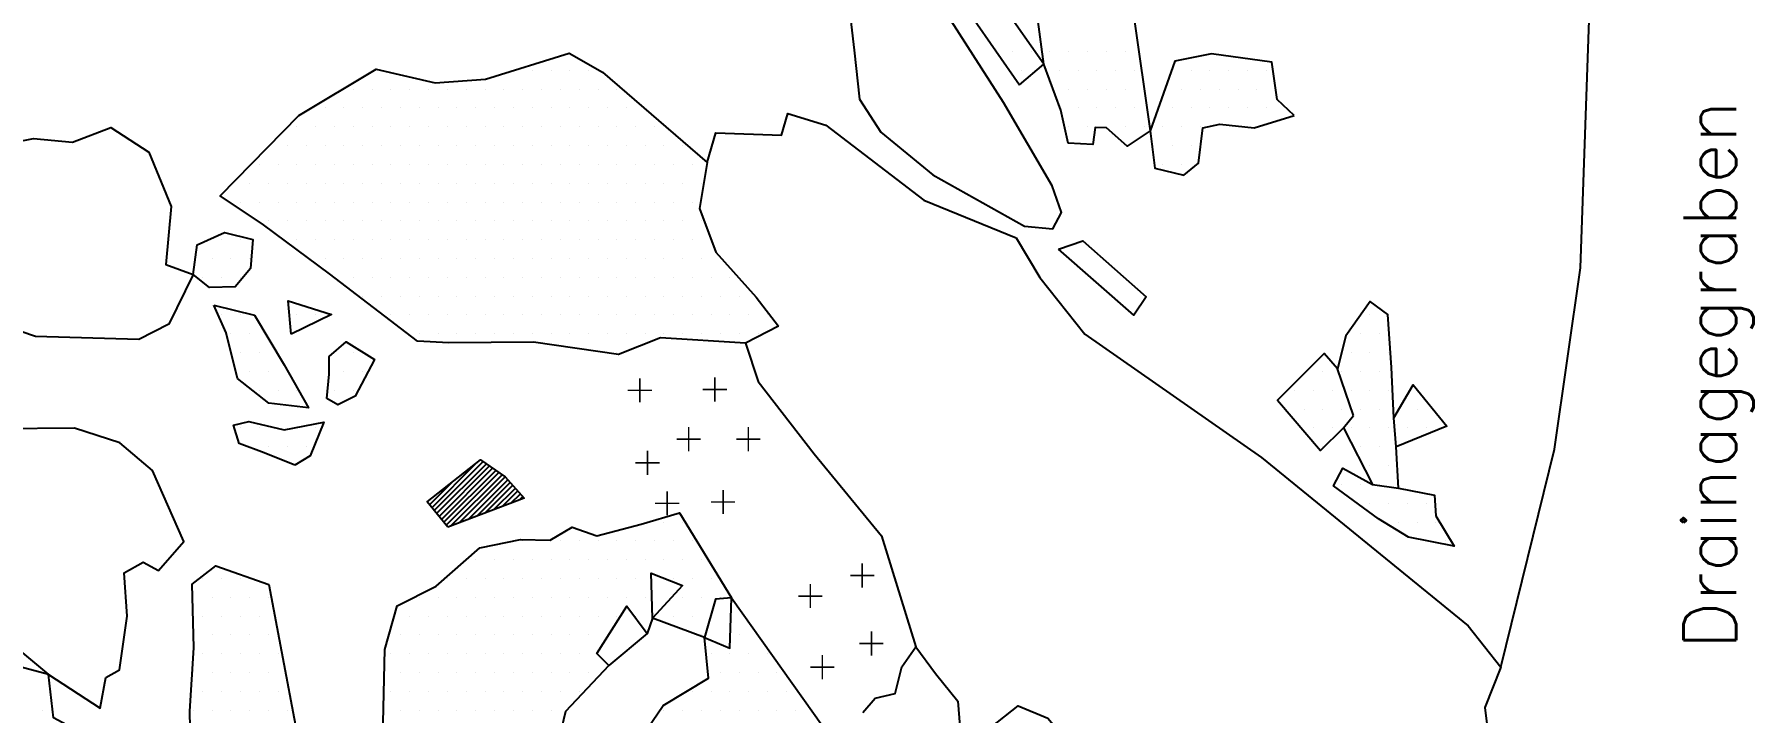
# Model space of a CAD drawing. Header units: metres. Extents: x -15 to -9.6, y -12.24 to -6.59.
# Drawn here: x -11.85 to -10.723, y -10.689 to -10.238 of the extents above; entities that cross this region are included whole.
import ezdxf

# ---------------------------------------------------------------- set-up
doc = ezdxf.new("R2010")
doc.units = ezdxf.units.M
doc.header["$LTSCALE"] = 25
doc.header["$MEASUREMENT"] = 0
doc.layers.get('0').update_dxf_attribs({"linetype": 'CONTINUOUS'})
for name, color, linetype in [('BEFUND', 1, 'CONTINUOUS'), ('BEFUNDSCHRAFF', 1, 'CONTINUOUS'), ('FEUER', 1, 'CONTINUOUS'), ('KNOCHEN', 2, 'CONTINUOUS'), ('KNOCHENSCHRAFF', 2, 'CONTINUOUS'), ('STEINE', 4, 'CONTINUOUS'), ('STEINESCHRAFF', 4, 'CONTINUOUS')]:
    doc.layers.add(name, color=color, linetype=linetype)
doc.styles.get("Standard").update_dxf_attribs({"font": 'txt.shx'})

# ---------------------------------------------------------------- blocks, each defined once
blk = doc.blocks.new('LB')
at = {"layer": 'FEUER', "const_width": 0.1}
for points in [[(0, 0), (0, -1.6)], [(-0.8, -0.8), (0.8, -0.8)]]:
    blk.add_lwpolyline(points, dxfattribs=at)
blk = doc.blocks.new('*X5')
at = {"color": 0}
for p, q in [((-1158.54, -1055.3), (-1155.59, -1052.35)), ((-1158.38, -1055.49), (-1155.12, -1052.24)), ((-1158.22, -1055.69), (-1154.91, -1052.38)), ((-1158.06, -1055.88), (-1154.71, -1052.53)), ((-1157.9, -1056.08), (-1154.5, -1052.67)), ((-1157.74, -1056.27), (-1154.29, -1052.82)), ((-1157.58, -1056.47), (-1154.08, -1052.96)), ((-1157.27, -1056.51), (-1153.87, -1053.11)), ((-1156.7, -1056.29), (-1153.66, -1053.25)), ((-1156.13, -1056.08), (-1153.49, -1053.44)), ((-1158.7, -1055.1), (-1157.23, -1053.64)), ((-1155.56, -1055.86), (-1153.33, -1053.63)), ((-1154.99, -1055.65), (-1153.16, -1053.81)), ((-1154.42, -1055.43), (-1152.99, -1054)), ((-1153.86, -1055.21), (-1152.83, -1054.19)), ((-1153.29, -1055), (-1152.66, -1054.37)), ((-1152.72, -1054.78), (-1152.5, -1054.56))]:
    blk.add_line(p, q, dxfattribs=at)
blk = doc.blocks.new('*X9')
at = {"color": 0}
for p, q in [((-1143.125, -1056.25), (-1143.125, -1056.25)), ((-1141.875, -1056.25), (-1141.875, -1056.25)), ((-1152.5, -1057.5), (-1152.5, -1057.5)), ((-1151.25, -1057.5), (-1151.25, -1057.5)), ((-1150, -1057.5), (-1150, -1057.5)), ((-1148.75, -1057.5), (-1148.75, -1057.5)), ((-1147.5, -1057.5), (-1147.5, -1057.5)), ((-1146.25, -1057.5), (-1146.25, -1057.5)), ((-1145, -1057.5), (-1145, -1057.5)), ((-1143.75, -1057.5), (-1143.75, -1057.5)), ((-1142.5, -1057.5), (-1142.5, -1057.5)), ((-1141.25, -1057.5), (-1141.25, -1057.5)), ((-1155.625, -1058.75), (-1155.625, -1058.75)), ((-1154.375, -1058.75), (-1154.375, -1058.75)), ((-1153.125, -1058.75), (-1153.125, -1058.75)), ((-1151.875, -1058.75), (-1151.875, -1058.75)), ((-1150.625, -1058.75), (-1150.625, -1058.75)), ((-1149.375, -1058.75), (-1149.375, -1058.75)), ((-1148.125, -1058.75), (-1148.125, -1058.75)), ((-1146.875, -1058.75), (-1146.875, -1058.75)), ((-1145.625, -1058.75), (-1145.625, -1058.75)), ((-1144.375, -1058.75), (-1144.375, -1058.75)), ((-1143.125, -1058.75), (-1143.125, -1058.75)), ((-1141.875, -1058.75), (-1141.875, -1058.75)), ((-1140.625, -1058.75), (-1140.625, -1058.75)), ((-1173.75, -1060), (-1173.75, -1060)), ((-1172.5, -1060), (-1172.5, -1060)), ((-1171.25, -1060), (-1171.25, -1060)), ((-1157.5, -1060), (-1157.5, -1060)), ((-1156.25, -1060), (-1156.25, -1060)), ((-1155, -1060), (-1155, -1060)), ((-1153.75, -1060), (-1153.75, -1060)), ((-1152.5, -1060), (-1152.5, -1060)), ((-1151.25, -1060), (-1151.25, -1060)), ((-1150, -1060), (-1150, -1060)), ((-1148.75, -1060), (-1148.75, -1060)), ((-1147.5, -1060), (-1147.5, -1060)), ((-1146.25, -1060), (-1146.25, -1060)), ((-1145, -1060), (-1145, -1060)), ((-1142.5, -1060), (-1142.5, -1060)), ((-1141.25, -1060), (-1141.25, -1060)), ((-1140, -1060), (-1140, -1060)), ((-1174.375, -1061.25), (-1174.375, -1061.25)), ((-1173.125, -1061.25), (-1173.125, -1061.25)), ((-1171.875, -1061.25), (-1171.875, -1061.25)), ((-1170.625, -1061.25), (-1170.625, -1061.25)), ((-1169.375, -1061.25), (-1169.375, -1061.25)), ((-1159.375, -1061.25), (-1159.375, -1061.25)), ((-1158.125, -1061.25), (-1158.125, -1061.25)), ((-1156.875, -1061.25), (-1156.875, -1061.25)), ((-1155.625, -1061.25), (-1155.625, -1061.25)), ((-1154.375, -1061.25), (-1154.375, -1061.25)), ((-1153.125, -1061.25), (-1153.125, -1061.25)), ((-1151.875, -1061.25), (-1151.875, -1061.25)), ((-1150.625, -1061.25), (-1150.625, -1061.25)), ((-1149.375, -1061.25), (-1149.375, -1061.25)), ((-1148.125, -1061.25), (-1148.125, -1061.25)), ((-1146.875, -1061.25), (-1146.875, -1061.25)), ((-1145.625, -1061.25), (-1145.625, -1061.25)), ((-1144.375, -1061.25), (-1144.375, -1061.25)), ((-1141.875, -1061.25), (-1141.875, -1061.25)), ((-1140.625, -1061.25), (-1140.625, -1061.25)), ((-1139.375, -1061.25), (-1139.375, -1061.25)), ((-1173.75, -1062.5), (-1173.75, -1062.5)), ((-1172.5, -1062.5), (-1172.5, -1062.5)), ((-1171.25, -1062.5), (-1171.25, -1062.5)), ((-1170, -1062.5), (-1170, -1062.5)), ((-1160, -1062.5), (-1160, -1062.5)), ((-1158.75, -1062.5), (-1158.75, -1062.5)), ((-1157.5, -1062.5), (-1157.5, -1062.5)), ((-1156.25, -1062.5), (-1156.25, -1062.5)), ((-1155, -1062.5), (-1155, -1062.5)), ((-1153.75, -1062.5), (-1153.75, -1062.5)), ((-1152.5, -1062.5), (-1152.5, -1062.5)), ((-1151.25, -1062.5), (-1151.25, -1062.5)), ((-1150, -1062.5), (-1150, -1062.5)), ((-1148.75, -1062.5), (-1148.75, -1062.5)), ((-1147.5, -1062.5), (-1147.5, -1062.5)), ((-1146.25, -1062.5), (-1146.25, -1062.5)), ((-1145, -1062.5), (-1145, -1062.5)), ((-1142.5, -1062.5), (-1142.5, -1062.5)), ((-1141.25, -1062.5), (-1141.25, -1062.5)), ((-1173.125, -1063.75), (-1173.125, -1063.75)), ((-1171.875, -1063.75), (-1171.875, -1063.75)), ((-1170.625, -1063.75), (-1170.625, -1063.75)), ((-1169.375, -1063.75), (-1169.375, -1063.75)), ((-1160.625, -1063.75), (-1160.625, -1063.75)), ((-1159.375, -1063.75), (-1159.375, -1063.75)), ((-1158.125, -1063.75), (-1158.125, -1063.75)), ((-1156.875, -1063.75), (-1156.875, -1063.75)), ((-1155.625, -1063.75), (-1155.625, -1063.75)), ((-1154.375, -1063.75), (-1154.375, -1063.75)), ((-1153.125, -1063.75), (-1153.125, -1063.75)), ((-1151.875, -1063.75), (-1151.875, -1063.75)), ((-1150.625, -1063.75), (-1150.625, -1063.75)), ((-1149.375, -1063.75), (-1149.375, -1063.75)), ((-1148.125, -1063.75), (-1148.125, -1063.75)), ((-1146.875, -1063.75), (-1146.875, -1063.75)), ((-1140.625, -1063.75), (-1140.625, -1063.75)), ((-1138.125, -1063.75), (-1138.125, -1063.75)), ((-1173.75, -1065), (-1173.75, -1065)), ((-1172.5, -1065), (-1172.5, -1065)), ((-1171.25, -1065), (-1171.25, -1065)), ((-1170, -1065), (-1170, -1065)), ((-1168.75, -1065), (-1168.75, -1065)), ((-1161.25, -1065), (-1161.25, -1065)), ((-1160, -1065), (-1160, -1065)), ((-1158.75, -1065), (-1158.75, -1065)), ((-1157.5, -1065), (-1157.5, -1065)), ((-1156.25, -1065), (-1156.25, -1065)), ((-1155, -1065), (-1155, -1065)), ((-1153.75, -1065), (-1153.75, -1065)), ((-1152.5, -1065), (-1152.5, -1065)), ((-1151.25, -1065), (-1151.25, -1065)), ((-1150, -1065), (-1150, -1065)), ((-1148.75, -1065), (-1148.75, -1065)), ((-1140, -1065), (-1140, -1065)), ((-1138.75, -1065), (-1138.75, -1065)), ((-1137.5, -1065), (-1137.5, -1065)), ((-1136.25, -1065), (-1136.25, -1065)), ((-1174.375, -1066.25), (-1174.375, -1066.25)), ((-1173.125, -1066.25), (-1173.125, -1066.25)), ((-1171.875, -1066.25), (-1171.875, -1066.25)), ((-1170.625, -1066.25), (-1170.625, -1066.25)), ((-1169.375, -1066.25), (-1169.375, -1066.25)), ((-1160.625, -1066.25), (-1160.625, -1066.25)), ((-1159.375, -1066.25), (-1159.375, -1066.25)), ((-1158.125, -1066.25), (-1158.125, -1066.25)), ((-1156.875, -1066.25), (-1156.875, -1066.25)), ((-1155.625, -1066.25), (-1155.625, -1066.25)), ((-1154.375, -1066.25), (-1154.375, -1066.25)), ((-1153.125, -1066.25), (-1153.125, -1066.25)), ((-1151.875, -1066.25), (-1151.875, -1066.25)), ((-1150.625, -1066.25), (-1150.625, -1066.25)), ((-1149.375, -1066.25), (-1149.375, -1066.25)), ((-1148.125, -1066.25), (-1148.125, -1066.25)), ((-1139.375, -1066.25), (-1139.375, -1066.25)), ((-1138.125, -1066.25), (-1138.125, -1066.25)), ((-1136.875, -1066.25), (-1136.875, -1066.25)), ((-1135.625, -1066.25), (-1135.625, -1066.25)), ((-1173.75, -1067.5), (-1173.75, -1067.5)), ((-1172.5, -1067.5), (-1172.5, -1067.5)), ((-1171.25, -1067.5), (-1171.25, -1067.5)), ((-1170, -1067.5), (-1170, -1067.5)), ((-1168.75, -1067.5), (-1168.75, -1067.5)), ((-1161.25, -1067.5), (-1161.25, -1067.5)), ((-1160, -1067.5), (-1160, -1067.5)), ((-1158.75, -1067.5), (-1158.75, -1067.5)), ((-1157.5, -1067.5), (-1157.5, -1067.5)), ((-1156.25, -1067.5), (-1156.25, -1067.5)), ((-1155, -1067.5), (-1155, -1067.5)), ((-1153.75, -1067.5), (-1153.75, -1067.5)), ((-1152.5, -1067.5), (-1152.5, -1067.5)), ((-1151.25, -1067.5), (-1151.25, -1067.5)), ((-1150, -1067.5), (-1150, -1067.5)), ((-1148.75, -1067.5), (-1148.75, -1067.5)), ((-1141.25, -1067.5), (-1141.25, -1067.5)), ((-1140, -1067.5), (-1140, -1067.5)), ((-1138.75, -1067.5), (-1138.75, -1067.5)), ((-1137.5, -1067.5), (-1137.5, -1067.5)), ((-1136.25, -1067.5), (-1136.25, -1067.5)), ((-1135, -1067.5), (-1135, -1067.5)), ((-1184.375, -1068.75), (-1184.375, -1068.75)), ((-1174.375, -1068.75), (-1174.375, -1068.75)), ((-1173.125, -1068.75), (-1173.125, -1068.75)), ((-1171.875, -1068.75), (-1171.875, -1068.75)), ((-1170.625, -1068.75), (-1170.625, -1068.75)), ((-1169.375, -1068.75), (-1169.375, -1068.75)), ((-1168.125, -1068.75), (-1168.125, -1068.75)), ((-1160.625, -1068.75), (-1160.625, -1068.75)), ((-1159.375, -1068.75), (-1159.375, -1068.75)), ((-1158.125, -1068.75), (-1158.125, -1068.75)), ((-1156.875, -1068.75), (-1156.875, -1068.75)), ((-1155.625, -1068.75), (-1155.625, -1068.75)), ((-1154.375, -1068.75), (-1154.375, -1068.75)), ((-1153.125, -1068.75), (-1153.125, -1068.75)), ((-1151.875, -1068.75), (-1151.875, -1068.75)), ((-1150.625, -1068.75), (-1150.625, -1068.75)), ((-1143.125, -1068.75), (-1143.125, -1068.75)), ((-1141.875, -1068.75), (-1141.875, -1068.75)), ((-1140.625, -1068.75), (-1140.625, -1068.75)), ((-1139.375, -1068.75), (-1139.375, -1068.75)), ((-1138.125, -1068.75), (-1138.125, -1068.75)), ((-1136.875, -1068.75), (-1136.875, -1068.75)), ((-1135.625, -1068.75), (-1135.625, -1068.75)), ((-1134.375, -1068.75), (-1134.375, -1068.75))]:
    blk.add_line(p, q, dxfattribs=at)
blk = doc.blocks.new('*X11')
at = {"color": 0}
for p, q in [((-1120, -1025), (-1120, -1025)), ((-1118.75, -1025), (-1118.75, -1025)), ((-1117.5, -1025), (-1117.5, -1025)), ((-1116.25, -1025), (-1116.25, -1025)), ((-1115, -1025), (-1115, -1025)), ((-1113.75, -1025), (-1113.75, -1025)), ((-1112.5, -1025), (-1112.5, -1025)), ((-1161.875, -1026.25), (-1161.875, -1026.25)), ((-1151.875, -1026.25), (-1151.875, -1026.25)), ((-1150.625, -1026.25), (-1150.625, -1026.25)), ((-1149.375, -1026.25), (-1149.375, -1026.25)), ((-1148.125, -1026.25), (-1148.125, -1026.25)), ((-1119.375, -1026.25), (-1119.375, -1026.25)), ((-1116.875, -1026.25), (-1116.875, -1026.25)), ((-1115.625, -1026.25), (-1115.625, -1026.25)), ((-1114.375, -1026.25), (-1114.375, -1026.25)), ((-1113.125, -1026.25), (-1113.125, -1026.25)), ((-1111.875, -1026.25), (-1111.875, -1026.25)), ((-1109.375, -1026.25), (-1109.375, -1026.25)), ((-1108.125, -1026.25), (-1108.125, -1026.25)), ((-1106.875, -1026.25), (-1106.875, -1026.25)), ((-1105.625, -1026.25), (-1105.625, -1026.25)), ((-1104.375, -1026.25), (-1104.375, -1026.25)), ((-1103.125, -1026.25), (-1103.125, -1026.25)), ((-1163.75, -1027.5), (-1163.75, -1027.5)), ((-1162.5, -1027.5), (-1162.5, -1027.5)), ((-1161.25, -1027.5), (-1161.25, -1027.5)), ((-1160, -1027.5), (-1160, -1027.5)), ((-1158.75, -1027.5), (-1158.75, -1027.5)), ((-1157.5, -1027.5), (-1157.5, -1027.5)), ((-1156.25, -1027.5), (-1156.25, -1027.5)), ((-1155, -1027.5), (-1155, -1027.5)), ((-1153.75, -1027.5), (-1153.75, -1027.5)), ((-1152.5, -1027.5), (-1152.5, -1027.5)), ((-1151.25, -1027.5), (-1151.25, -1027.5)), ((-1150, -1027.5), (-1150, -1027.5)), ((-1148.75, -1027.5), (-1148.75, -1027.5)), ((-1147.5, -1027.5), (-1147.5, -1027.5)), ((-1146.25, -1027.5), (-1146.25, -1027.5)), ((-1116.25, -1027.5), (-1116.25, -1027.5)), ((-1115, -1027.5), (-1115, -1027.5)), ((-1113.75, -1027.5), (-1113.75, -1027.5)), ((-1112.5, -1027.5), (-1112.5, -1027.5)), ((-1111.25, -1027.5), (-1111.25, -1027.5)), ((-1108.75, -1027.5), (-1108.75, -1027.5)), ((-1107.5, -1027.5), (-1107.5, -1027.5)), ((-1106.25, -1027.5), (-1106.25, -1027.5)), ((-1105, -1027.5), (-1105, -1027.5)), ((-1103.75, -1027.5), (-1103.75, -1027.5)), ((-1165.625, -1028.75), (-1165.625, -1028.75)), ((-1164.375, -1028.75), (-1164.375, -1028.75)), ((-1163.125, -1028.75), (-1163.125, -1028.75)), ((-1161.875, -1028.75), (-1161.875, -1028.75)), ((-1160.625, -1028.75), (-1160.625, -1028.75)), ((-1159.375, -1028.75), (-1159.375, -1028.75)), ((-1158.125, -1028.75), (-1158.125, -1028.75)), ((-1156.875, -1028.75), (-1156.875, -1028.75)), ((-1155.625, -1028.75), (-1155.625, -1028.75)), ((-1154.375, -1028.75), (-1154.375, -1028.75)), ((-1153.125, -1028.75), (-1153.125, -1028.75)), ((-1151.875, -1028.75), (-1151.875, -1028.75)), ((-1150.625, -1028.75), (-1150.625, -1028.75)), ((-1149.375, -1028.75), (-1149.375, -1028.75)), ((-1148.125, -1028.75), (-1148.125, -1028.75)), ((-1146.875, -1028.75), (-1146.875, -1028.75)), ((-1145.625, -1028.75), (-1145.625, -1028.75)), ((-1115.625, -1028.75), (-1115.625, -1028.75)), ((-1114.375, -1028.75), (-1114.375, -1028.75)), ((-1113.125, -1028.75), (-1113.125, -1028.75)), ((-1111.875, -1028.75), (-1111.875, -1028.75)), ((-1109.375, -1028.75), (-1109.375, -1028.75)), ((-1108.125, -1028.75), (-1108.125, -1028.75)), ((-1106.875, -1028.75), (-1106.875, -1028.75)), ((-1105.625, -1028.75), (-1105.625, -1028.75)), ((-1104.375, -1028.75), (-1104.375, -1028.75)), ((-1103.125, -1028.75), (-1103.125, -1028.75)), ((-1101.875, -1028.75), (-1101.875, -1028.75)), ((-1167.5, -1030), (-1167.5, -1030)), ((-1166.25, -1030), (-1166.25, -1030)), ((-1165, -1030), (-1165, -1030)), ((-1163.75, -1030), (-1163.75, -1030)), ((-1162.5, -1030), (-1162.5, -1030)), ((-1161.25, -1030), (-1161.25, -1030)), ((-1160, -1030), (-1160, -1030)), ((-1158.75, -1030), (-1158.75, -1030)), ((-1157.5, -1030), (-1157.5, -1030)), ((-1156.25, -1030), (-1156.25, -1030)), ((-1155, -1030), (-1155, -1030)), ((-1153.75, -1030), (-1153.75, -1030)), ((-1152.5, -1030), (-1152.5, -1030)), ((-1151.25, -1030), (-1151.25, -1030)), ((-1150, -1030), (-1150, -1030)), ((-1148.75, -1030), (-1148.75, -1030)), ((-1147.5, -1030), (-1147.5, -1030)), ((-1146.25, -1030), (-1146.25, -1030)), ((-1145, -1030), (-1145, -1030)), ((-1143.75, -1030), (-1143.75, -1030)), ((-1116.25, -1030), (-1116.25, -1030)), ((-1115, -1030), (-1115, -1030)), ((-1113.75, -1030), (-1113.75, -1030)), ((-1112.5, -1030), (-1112.5, -1030)), ((-1111.25, -1030), (-1111.25, -1030)), ((-1110, -1030), (-1110, -1030)), ((-1108.75, -1030), (-1108.75, -1030)), ((-1107.5, -1030), (-1107.5, -1030)), ((-1103.75, -1030), (-1103.75, -1030)), ((-1168.125, -1031.25), (-1168.125, -1031.25)), ((-1166.875, -1031.25), (-1166.875, -1031.25)), ((-1165.625, -1031.25), (-1165.625, -1031.25)), ((-1164.375, -1031.25), (-1164.375, -1031.25)), ((-1163.125, -1031.25), (-1163.125, -1031.25)), ((-1161.875, -1031.25), (-1161.875, -1031.25)), ((-1160.625, -1031.25), (-1160.625, -1031.25)), ((-1159.375, -1031.25), (-1159.375, -1031.25)), ((-1158.125, -1031.25), (-1158.125, -1031.25)), ((-1156.875, -1031.25), (-1156.875, -1031.25)), ((-1155.625, -1031.25), (-1155.625, -1031.25)), ((-1154.375, -1031.25), (-1154.375, -1031.25)), ((-1153.125, -1031.25), (-1153.125, -1031.25)), ((-1151.875, -1031.25), (-1151.875, -1031.25)), ((-1150.625, -1031.25), (-1150.625, -1031.25)), ((-1149.375, -1031.25), (-1149.375, -1031.25)), ((-1148.125, -1031.25), (-1148.125, -1031.25)), ((-1146.875, -1031.25), (-1146.875, -1031.25)), ((-1145.625, -1031.25), (-1145.625, -1031.25)), ((-1144.375, -1031.25), (-1144.375, -1031.25)), ((-1143.125, -1031.25), (-1143.125, -1031.25)), ((-1141.875, -1031.25), (-1141.875, -1031.25)), ((-1110.625, -1031.25), (-1110.625, -1031.25)), ((-1109.375, -1031.25), (-1109.375, -1031.25)), ((-1108.125, -1031.25), (-1108.125, -1031.25)), ((-1170, -1032.5), (-1170, -1032.5)), ((-1168.75, -1032.5), (-1168.75, -1032.5)), ((-1167.5, -1032.5), (-1167.5, -1032.5)), ((-1166.25, -1032.5), (-1166.25, -1032.5)), ((-1165, -1032.5), (-1165, -1032.5)), ((-1163.75, -1032.5), (-1163.75, -1032.5)), ((-1162.5, -1032.5), (-1162.5, -1032.5)), ((-1161.25, -1032.5), (-1161.25, -1032.5)), ((-1160, -1032.5), (-1160, -1032.5)), ((-1158.75, -1032.5), (-1158.75, -1032.5)), ((-1157.5, -1032.5), (-1157.5, -1032.5)), ((-1156.25, -1032.5), (-1156.25, -1032.5)), ((-1155, -1032.5), (-1155, -1032.5)), ((-1153.75, -1032.5), (-1153.75, -1032.5)), ((-1152.5, -1032.5), (-1152.5, -1032.5)), ((-1151.25, -1032.5), (-1151.25, -1032.5)), ((-1150, -1032.5), (-1150, -1032.5)), ((-1148.75, -1032.5), (-1148.75, -1032.5)), ((-1147.5, -1032.5), (-1147.5, -1032.5)), ((-1146.25, -1032.5), (-1146.25, -1032.5)), ((-1145, -1032.5), (-1145, -1032.5)), ((-1143.75, -1032.5), (-1143.75, -1032.5)), ((-1142.5, -1032.5), (-1142.5, -1032.5)), ((-1141.25, -1032.5), (-1141.25, -1032.5)), ((-1110, -1032.5), (-1110, -1032.5)), ((-1108.75, -1032.5), (-1108.75, -1032.5)), ((-1170.625, -1033.75), (-1170.625, -1033.75)), ((-1169.375, -1033.75), (-1169.375, -1033.75)), ((-1168.125, -1033.75), (-1168.125, -1033.75)), ((-1166.875, -1033.75), (-1166.875, -1033.75)), ((-1165.625, -1033.75), (-1165.625, -1033.75)), ((-1164.375, -1033.75), (-1164.375, -1033.75)), ((-1163.125, -1033.75), (-1163.125, -1033.75)), ((-1161.875, -1033.75), (-1161.875, -1033.75)), ((-1160.625, -1033.75), (-1160.625, -1033.75)), ((-1159.375, -1033.75), (-1159.375, -1033.75)), ((-1158.125, -1033.75), (-1158.125, -1033.75)), ((-1156.875, -1033.75), (-1156.875, -1033.75)), ((-1155.625, -1033.75), (-1155.625, -1033.75)), ((-1154.375, -1033.75), (-1154.375, -1033.75)), ((-1153.125, -1033.75), (-1153.125, -1033.75)), ((-1151.875, -1033.75), (-1151.875, -1033.75)), ((-1150.625, -1033.75), (-1150.625, -1033.75)), ((-1149.375, -1033.75), (-1149.375, -1033.75)), ((-1148.125, -1033.75), (-1148.125, -1033.75)), ((-1146.875, -1033.75), (-1146.875, -1033.75)), ((-1145.625, -1033.75), (-1145.625, -1033.75)), ((-1144.375, -1033.75), (-1144.375, -1033.75)), ((-1143.125, -1033.75), (-1143.125, -1033.75)), ((-1141.875, -1033.75), (-1141.875, -1033.75)), ((-1140.625, -1033.75), (-1140.625, -1033.75)), ((-1171.25, -1035), (-1171.25, -1035)), ((-1170, -1035), (-1170, -1035)), ((-1168.75, -1035), (-1168.75, -1035)), ((-1167.5, -1035), (-1167.5, -1035)), ((-1166.25, -1035), (-1166.25, -1035)), ((-1165, -1035), (-1165, -1035)), ((-1163.75, -1035), (-1163.75, -1035)), ((-1162.5, -1035), (-1162.5, -1035)), ((-1161.25, -1035), (-1161.25, -1035)), ((-1160, -1035), (-1160, -1035)), ((-1158.75, -1035), (-1158.75, -1035)), ((-1157.5, -1035), (-1157.5, -1035)), ((-1156.25, -1035), (-1156.25, -1035)), ((-1155, -1035), (-1155, -1035)), ((-1153.75, -1035), (-1153.75, -1035)), ((-1152.5, -1035), (-1152.5, -1035)), ((-1151.25, -1035), (-1151.25, -1035)), ((-1150, -1035), (-1150, -1035)), ((-1148.75, -1035), (-1148.75, -1035)), ((-1147.5, -1035), (-1147.5, -1035)), ((-1146.25, -1035), (-1146.25, -1035)), ((-1145, -1035), (-1145, -1035)), ((-1143.75, -1035), (-1143.75, -1035)), ((-1142.5, -1035), (-1142.5, -1035)), ((-1141.25, -1035), (-1141.25, -1035)), ((-1169.375, -1036.25), (-1169.375, -1036.25)), ((-1168.125, -1036.25), (-1168.125, -1036.25)), ((-1166.875, -1036.25), (-1166.875, -1036.25)), ((-1165.625, -1036.25), (-1165.625, -1036.25)), ((-1164.375, -1036.25), (-1164.375, -1036.25)), ((-1163.125, -1036.25), (-1163.125, -1036.25)), ((-1161.875, -1036.25), (-1161.875, -1036.25)), ((-1160.625, -1036.25), (-1160.625, -1036.25)), ((-1159.375, -1036.25), (-1159.375, -1036.25)), ((-1158.125, -1036.25), (-1158.125, -1036.25)), ((-1156.875, -1036.25), (-1156.875, -1036.25)), ((-1155.625, -1036.25), (-1155.625, -1036.25)), ((-1154.375, -1036.25), (-1154.375, -1036.25)), ((-1153.125, -1036.25), (-1153.125, -1036.25)), ((-1151.875, -1036.25), (-1151.875, -1036.25)), ((-1150.625, -1036.25), (-1150.625, -1036.25)), ((-1149.375, -1036.25), (-1149.375, -1036.25)), ((-1148.125, -1036.25), (-1148.125, -1036.25)), ((-1146.875, -1036.25), (-1146.875, -1036.25)), ((-1145.625, -1036.25), (-1145.625, -1036.25)), ((-1144.375, -1036.25), (-1144.375, -1036.25)), ((-1143.125, -1036.25), (-1143.125, -1036.25)), ((-1141.875, -1036.25), (-1141.875, -1036.25)), ((-1140.625, -1036.25), (-1140.625, -1036.25)), ((-1172.5, -1037.5), (-1172.5, -1037.5)), ((-1171.25, -1037.5), (-1171.25, -1037.5)), ((-1167.5, -1037.5), (-1167.5, -1037.5)), ((-1166.25, -1037.5), (-1166.25, -1037.5)), ((-1165, -1037.5), (-1165, -1037.5)), ((-1163.75, -1037.5), (-1163.75, -1037.5)), ((-1162.5, -1037.5), (-1162.5, -1037.5)), ((-1161.25, -1037.5), (-1161.25, -1037.5)), ((-1160, -1037.5), (-1160, -1037.5)), ((-1158.75, -1037.5), (-1158.75, -1037.5)), ((-1157.5, -1037.5), (-1157.5, -1037.5)), ((-1156.25, -1037.5), (-1156.25, -1037.5)), ((-1155, -1037.5), (-1155, -1037.5)), ((-1153.75, -1037.5), (-1153.75, -1037.5)), ((-1152.5, -1037.5), (-1152.5, -1037.5)), ((-1151.25, -1037.5), (-1151.25, -1037.5)), ((-1150, -1037.5), (-1150, -1037.5)), ((-1148.75, -1037.5), (-1148.75, -1037.5)), ((-1147.5, -1037.5), (-1147.5, -1037.5)), ((-1146.25, -1037.5), (-1146.25, -1037.5)), ((-1145, -1037.5), (-1145, -1037.5)), ((-1143.75, -1037.5), (-1143.75, -1037.5)), ((-1142.5, -1037.5), (-1142.5, -1037.5)), ((-1141.25, -1037.5), (-1141.25, -1037.5)), ((-1140, -1037.5), (-1140, -1037.5)), ((-1173.125, -1038.75), (-1173.125, -1038.75)), ((-1171.875, -1038.75), (-1171.875, -1038.75)), ((-1170.625, -1038.75), (-1170.625, -1038.75)), ((-1165.625, -1038.75), (-1165.625, -1038.75)), ((-1164.375, -1038.75), (-1164.375, -1038.75)), ((-1163.125, -1038.75), (-1163.125, -1038.75)), ((-1161.875, -1038.75), (-1161.875, -1038.75)), ((-1160.625, -1038.75), (-1160.625, -1038.75)), ((-1159.375, -1038.75), (-1159.375, -1038.75)), ((-1158.125, -1038.75), (-1158.125, -1038.75)), ((-1156.875, -1038.75), (-1156.875, -1038.75)), ((-1155.625, -1038.75), (-1155.625, -1038.75)), ((-1154.375, -1038.75), (-1154.375, -1038.75)), ((-1153.125, -1038.75), (-1153.125, -1038.75)), ((-1151.875, -1038.75), (-1151.875, -1038.75)), ((-1150.625, -1038.75), (-1150.625, -1038.75)), ((-1149.375, -1038.75), (-1149.375, -1038.75)), ((-1148.125, -1038.75), (-1148.125, -1038.75)), ((-1146.875, -1038.75), (-1146.875, -1038.75)), ((-1145.625, -1038.75), (-1145.625, -1038.75)), ((-1144.375, -1038.75), (-1144.375, -1038.75)), ((-1143.125, -1038.75), (-1143.125, -1038.75)), ((-1141.875, -1038.75), (-1141.875, -1038.75)), ((-1140.625, -1038.75), (-1140.625, -1038.75)), ((-1139.375, -1038.75), (-1139.375, -1038.75)), ((-1173.75, -1040), (-1173.75, -1040)), ((-1172.5, -1040), (-1172.5, -1040)), ((-1171.25, -1040), (-1171.25, -1040)), ((-1165, -1040), (-1165, -1040)), ((-1163.75, -1040), (-1163.75, -1040)), ((-1162.5, -1040), (-1162.5, -1040)), ((-1161.25, -1040), (-1161.25, -1040)), ((-1160, -1040), (-1160, -1040)), ((-1158.75, -1040), (-1158.75, -1040)), ((-1157.5, -1040), (-1157.5, -1040)), ((-1156.25, -1040), (-1156.25, -1040)), ((-1155, -1040), (-1155, -1040)), ((-1153.75, -1040), (-1153.75, -1040)), ((-1152.5, -1040), (-1152.5, -1040)), ((-1151.25, -1040), (-1151.25, -1040)), ((-1150, -1040), (-1150, -1040)), ((-1148.75, -1040), (-1148.75, -1040)), ((-1147.5, -1040), (-1147.5, -1040)), ((-1146.25, -1040), (-1146.25, -1040)), ((-1145, -1040), (-1145, -1040)), ((-1143.75, -1040), (-1143.75, -1040)), ((-1142.5, -1040), (-1142.5, -1040)), ((-1141.25, -1040), (-1141.25, -1040)), ((-1140, -1040), (-1140, -1040)), ((-1138.75, -1040), (-1138.75, -1040)), ((-1163.125, -1041.25), (-1163.125, -1041.25)), ((-1161.875, -1041.25), (-1161.875, -1041.25)), ((-1160.625, -1041.25), (-1160.625, -1041.25)), ((-1159.375, -1041.25), (-1159.375, -1041.25)), ((-1158.125, -1041.25), (-1158.125, -1041.25)), ((-1156.875, -1041.25), (-1156.875, -1041.25)), ((-1155.625, -1041.25), (-1155.625, -1041.25)), ((-1154.375, -1041.25), (-1154.375, -1041.25)), ((-1153.125, -1041.25), (-1153.125, -1041.25)), ((-1151.875, -1041.25), (-1151.875, -1041.25)), ((-1150.625, -1041.25), (-1150.625, -1041.25)), ((-1149.375, -1041.25), (-1149.375, -1041.25)), ((-1148.125, -1041.25), (-1148.125, -1041.25)), ((-1146.875, -1041.25), (-1146.875, -1041.25)), ((-1145.625, -1041.25), (-1145.625, -1041.25)), ((-1144.375, -1041.25), (-1144.375, -1041.25)), ((-1143.125, -1041.25), (-1143.125, -1041.25)), ((-1141.875, -1041.25), (-1141.875, -1041.25)), ((-1140.625, -1041.25), (-1140.625, -1041.25)), ((-1139.375, -1041.25), (-1139.375, -1041.25)), ((-1138.125, -1041.25), (-1138.125, -1041.25)), ((-1172.5, -1042.5), (-1172.5, -1042.5)), ((-1171.25, -1042.5), (-1171.25, -1042.5)), ((-1167.5, -1042.5), (-1167.5, -1042.5)), ((-1166.25, -1042.5), (-1166.25, -1042.5)), ((-1161.25, -1042.5), (-1161.25, -1042.5)), ((-1160, -1042.5), (-1160, -1042.5)), ((-1158.75, -1042.5), (-1158.75, -1042.5)), ((-1157.5, -1042.5), (-1157.5, -1042.5)), ((-1156.25, -1042.5), (-1156.25, -1042.5)), ((-1155, -1042.5), (-1155, -1042.5)), ((-1153.75, -1042.5), (-1153.75, -1042.5)), ((-1152.5, -1042.5), (-1152.5, -1042.5)), ((-1151.25, -1042.5), (-1151.25, -1042.5)), ((-1150, -1042.5), (-1150, -1042.5)), ((-1148.75, -1042.5), (-1148.75, -1042.5)), ((-1147.5, -1042.5), (-1147.5, -1042.5)), ((-1146.25, -1042.5), (-1146.25, -1042.5)), ((-1145, -1042.5), (-1145, -1042.5)), ((-1143.75, -1042.5), (-1143.75, -1042.5)), ((-1142.5, -1042.5), (-1142.5, -1042.5)), ((-1141.25, -1042.5), (-1141.25, -1042.5)), ((-1140, -1042.5), (-1140, -1042.5)), ((-1138.75, -1042.5), (-1138.75, -1042.5)), ((-1137.5, -1042.5), (-1137.5, -1042.5)), ((-1136.25, -1042.5), (-1136.25, -1042.5)), ((-1096.25, -1042.5), (-1096.25, -1042.5)), ((-1171.875, -1043.75), (-1171.875, -1043.75)), ((-1170.625, -1043.75), (-1170.625, -1043.75)), ((-1159.375, -1043.75), (-1159.375, -1043.75)), ((-1158.125, -1043.75), (-1158.125, -1043.75)), ((-1156.875, -1043.75), (-1156.875, -1043.75)), ((-1155.625, -1043.75), (-1155.625, -1043.75)), ((-1154.375, -1043.75), (-1154.375, -1043.75)), ((-1153.125, -1043.75), (-1153.125, -1043.75)), ((-1151.875, -1043.75), (-1151.875, -1043.75)), ((-1150.625, -1043.75), (-1150.625, -1043.75)), ((-1149.375, -1043.75), (-1149.375, -1043.75)), ((-1148.125, -1043.75), (-1148.125, -1043.75)), ((-1146.875, -1043.75), (-1146.875, -1043.75)), ((-1145.625, -1043.75), (-1145.625, -1043.75)), ((-1144.375, -1043.75), (-1144.375, -1043.75)), ((-1143.125, -1043.75), (-1143.125, -1043.75)), ((-1141.875, -1043.75), (-1141.875, -1043.75)), ((-1140.625, -1043.75), (-1140.625, -1043.75)), ((-1139.375, -1043.75), (-1139.375, -1043.75)), ((-1138.125, -1043.75), (-1138.125, -1043.75)), ((-1136.875, -1043.75), (-1136.875, -1043.75)), ((-1096.875, -1043.75), (-1096.875, -1043.75)), ((-1095.625, -1043.75), (-1095.625, -1043.75)), ((-1171.25, -1045), (-1171.25, -1045)), ((-1170, -1045), (-1170, -1045)), ((-1165, -1045), (-1165, -1045)), ((-1163.75, -1045), (-1163.75, -1045)), ((-1146.25, -1045), (-1146.25, -1045)), ((-1097.5, -1045), (-1097.5, -1045)), ((-1096.25, -1045), (-1096.25, -1045)), ((-1095, -1045), (-1095, -1045)), ((-1170.625, -1046.25), (-1170.625, -1046.25)), ((-1169.375, -1046.25), (-1169.375, -1046.25)), ((-1168.125, -1046.25), (-1168.125, -1046.25)), ((-1164.375, -1046.25), (-1164.375, -1046.25)), ((-1163.125, -1046.25), (-1163.125, -1046.25)), ((-1099.375, -1046.25), (-1099.375, -1046.25)), ((-1098.125, -1046.25), (-1098.125, -1046.25)), ((-1096.875, -1046.25), (-1096.875, -1046.25)), ((-1095.625, -1046.25), (-1095.625, -1046.25)), ((-1170, -1047.5), (-1170, -1047.5)), ((-1168.75, -1047.5), (-1168.75, -1047.5)), ((-1167.5, -1047.5), (-1167.5, -1047.5)), ((-1165, -1047.5), (-1165, -1047.5)), ((-1163.75, -1047.5), (-1163.75, -1047.5)), ((-1101.25, -1047.5), (-1101.25, -1047.5)), ((-1100, -1047.5), (-1100, -1047.5)), ((-1098.75, -1047.5), (-1098.75, -1047.5)), ((-1097.5, -1047.5), (-1097.5, -1047.5)), ((-1096.25, -1047.5), (-1096.25, -1047.5)), ((-1095, -1047.5), (-1095, -1047.5)), ((-1100.625, -1048.75), (-1100.625, -1048.75)), ((-1099.375, -1048.75), (-1099.375, -1048.75)), ((-1098.125, -1048.75), (-1098.125, -1048.75)), ((-1096.875, -1048.75), (-1096.875, -1048.75)), ((-1095.625, -1048.75), (-1095.625, -1048.75)), ((-1093.125, -1048.75), (-1093.125, -1048.75)), ((-1171.25, -1050), (-1171.25, -1050)), ((-1170, -1050), (-1170, -1050)), ((-1167.5, -1050), (-1167.5, -1050)), ((-1166.25, -1050), (-1166.25, -1050)), ((-1100, -1050), (-1100, -1050)), ((-1098.75, -1050), (-1098.75, -1050)), ((-1097.5, -1050), (-1097.5, -1050)), ((-1096.25, -1050), (-1096.25, -1050)), ((-1095, -1050), (-1095, -1050)), ((-1093.75, -1050), (-1093.75, -1050)), ((-1092.5, -1050), (-1092.5, -1050)), ((-1170.625, -1051.25), (-1170.625, -1051.25)), ((-1169.375, -1051.25), (-1169.375, -1051.25)), ((-1168.125, -1051.25), (-1168.125, -1051.25)), ((-1166.875, -1051.25), (-1166.875, -1051.25)), ((-1099.375, -1051.25), (-1099.375, -1051.25)), ((-1096.875, -1051.25), (-1096.875, -1051.25)), ((-1095.625, -1051.25), (-1095.625, -1051.25)), ((-1096.25, -1052.5), (-1096.25, -1052.5)), ((-1095, -1052.5), (-1095, -1052.5)), ((-1098.125, -1053.75), (-1098.125, -1053.75)), ((-1096.875, -1053.75), (-1096.875, -1053.75)), ((-1095.625, -1053.75), (-1095.625, -1053.75)), ((-1094.375, -1053.75), (-1094.375, -1053.75)), ((-1096.25, -1055), (-1096.25, -1055)), ((-1095, -1055), (-1095, -1055)), ((-1093.75, -1055), (-1093.75, -1055)), ((-1092.5, -1055), (-1092.5, -1055)), ((-1094.375, -1056.25), (-1094.375, -1056.25)), ((-1093.125, -1056.25), (-1093.125, -1056.25)), ((-1091.875, -1056.25), (-1091.875, -1056.25)), ((-1091.25, -1057.5), (-1091.25, -1057.5))]:
    blk.add_line(p, q, dxfattribs=at)

msp = doc.modelspace()

# ---------------------------------------------------------------- linework, layer by layer
at = {"layer": 'BEFUND'}
msp.add_lwpolyline([(-10.8756, -10.6589), (-10.8399, -10.5142), (-10.8226, -10.3938), (-10.8163, -10.21), (-10.8142, -10.079), (-10.8567, -9.8824), (-10.8511, -9.8342), (-10.7942, -9.788), (-10.7905, -9.657), (-10.7985, -9.4808), (-10.801, -9.4376), (-10.7824, -9.0664), (-10.7594, -8.9613), (-10.7314, -8.8323), (-10.743, -8.6998)], dxfattribs=at)
at = {"layer": 'KNOCHEN'}
msp.add_lwpolyline([(-11.5748, -10.5659), (-11.5885, -10.5491), (-11.553, -10.5212), (-11.5367, -10.5324), (-11.524, -10.5466), (-11.5748, -10.5659)], dxfattribs=at)
at = {"layer": 'STEINE'}
for points in [[(-11.1952, -10.2722), (-11.179, -10.2585), (-11.2059, -10.2204), (-11.2043, -10.2011), (-11.1997, -10.1792), (-11.2104, -10.134), (-11.2347, -10.1076), (-11.2347, -10.1076), (-11.2438, -10.0954), (-11.2631, -10.1081), (-11.2566, -10.1629), (-11.2424, -10.2041), (-11.1952, -10.2722)], [(-11.1084, -10.3027), (-11.1237, -10.3129), (-11.1374, -10.3007), (-11.145, -10.3006), (-11.1465, -10.3118), (-11.1628, -10.3108), (-11.1678, -10.2889), (-11.179, -10.2585), (-11.1835, -10.2255), (-11.1829, -10.1488), (-11.1778, -10.1244), (-11.1575, -10.1138), (-11.1326, -10.1209), (-11.1347, -10.1564), (-11.1307, -10.1966), (-11.1195, -10.2255), (-11.1084, -10.3027)], [(-11.1918, -10.3661), (-11.173, -10.3677), (-11.1674, -10.357), (-11.1735, -10.3392), (-11.2059, -10.2838), (-11.2642, -10.1924), (-11.286, -10.1436), (-11.3073, -10.1223), (-11.3221, -10.1527), (-11.3287, -10.1766), (-11.3094, -10.2111), (-11.3049, -10.2492), (-11.3014, -10.2817), (-11.2872, -10.3036), (-11.2527, -10.332), (-11.1918, -10.3661)], [(-11.3553, -10.4325), (-11.3772, -10.4437), (-11.4335, -10.4401), (-11.4615, -10.4512), (-11.5179, -10.443), (-11.5742, -10.4435), (-11.595, -10.4425), (-11.6534, -10.3977), (-11.6971, -10.3652), (-11.726, -10.3459), (-11.6736, -10.2926), (-11.6223, -10.2617), (-11.5832, -10.2708), (-11.5497, -10.2683), (-11.4943, -10.2511), (-11.472, -10.2638), (-11.4025, -10.3238), (-11.4076, -10.3543), (-11.3969, -10.3832), (-11.37, -10.4132), (-11.3553, -10.4325)], [(-11.0129, -10.2926), (-11.0241, -10.282), (-11.0276, -10.2571), (-11.0678, -10.2515), (-11.0921, -10.2565), (-11.1084, -10.3027), (-11.1054, -10.3276), (-11.0861, -10.3322), (-11.0764, -10.3241), (-11.0734, -10.3007), (-11.0622, -10.2982), (-11.0394, -10.3007), (-11.0129, -10.2926)], [(-11.4025, -10.3238), (-11.3969, -10.304), (-11.3532, -10.3056), (-11.3491, -10.2913), (-11.3237, -10.299), (-11.2588, -10.3488), (-11.1973, -10.3737), (-11.1816, -10.4002), (-11.1517, -10.4378), (-11.0345, -10.5196), (-10.8974, -10.6315), (-10.8756, -10.6589), (-10.8863, -10.6858), (-10.8833, -10.7092), (-10.8701, -10.7341), (-10.8828, -10.7467)], [(-11.7438, -10.3982), (-11.7601, -10.4312), (-11.7799, -10.4413), (-11.8485, -10.4392), (-11.8891, -10.4255), (-11.917, -10.4031), (-11.954, -10.3624), (-11.9459, -10.3279), (-11.9199, -10.2995), (-11.8935, -10.3132), (-11.8748, -10.3127), (-11.8499, -10.3077), (-11.824, -10.3102), (-11.7986, -10.3006), (-11.7732, -10.3169), (-11.7585, -10.353), (-11.7621, -10.3915), (-11.7438, -10.3982)], [(-11.7438, -10.3982), (-11.7412, -10.3784), (-11.723, -10.3703), (-11.7042, -10.3748), (-11.7057, -10.3941), (-11.7159, -10.4063), (-11.7331, -10.4068), (-11.7438, -10.3982)], [(-11.1694, -10.3814), (-11.1532, -10.3758), (-11.111, -10.4129), (-11.1192, -10.4251), (-11.1694, -10.3814)], [(-11.7301, -10.4185), (-11.7032, -10.4251), (-11.6834, -10.4581), (-11.6672, -10.4866), (-11.6936, -10.4835), (-11.7144, -10.4673), (-11.722, -10.4368), (-11.7301, -10.4185)], [(-11.6788, -10.4378), (-11.6808, -10.4155), (-11.6519, -10.4247), (-11.6788, -10.4378)], [(-10.9801, -10.4999), (-10.9608, -10.5375), (-10.9436, -10.54), (-10.9451, -10.5126), (-10.9466, -10.4933), (-10.9481, -10.4598), (-10.9506, -10.4247), (-10.9623, -10.4161), (-10.9785, -10.4389), (-10.9841, -10.4608)], [(-11.655, -10.4805), (-11.6535, -10.4643), (-11.6535, -10.4526), (-11.6423, -10.4429), (-11.6235, -10.4546), (-11.6362, -10.479), (-11.6479, -10.4846), (-11.655, -10.4805)], [(-11.3772, -10.4437), (-11.3686, -10.4691), (-11.3315, -10.5173), (-11.2869, -10.5717)], [(-10.9735, -10.4917), (-10.9841, -10.4608), (-10.9928, -10.4506), (-11.0238, -10.4815), (-10.9953, -10.5151), (-10.9801, -10.4999), (-10.9735, -10.4917)], [(-10.9466, -10.4933), (-10.9339, -10.4715), (-10.9115, -10.4989), (-10.9451, -10.5126)], [(-11.84, -10.6637), (-11.8055, -10.6861), (-11.8019, -10.6657), (-11.7928, -10.6607), (-11.7877, -10.6251), (-11.7897, -10.5962), (-11.777, -10.5891), (-11.7668, -10.5947), (-11.75, -10.5754), (-11.7708, -10.5282), (-11.7926, -10.5099), (-11.8226, -10.5002), (-11.8719, -10.5006), (-11.9247, -10.5036)], [(-11.6764, -10.5247), (-11.6967, -10.5165), (-11.7134, -10.5104), (-11.717, -10.4982), (-11.7068, -10.4957), (-11.6835, -10.5013), (-11.657, -10.4963), (-11.6662, -10.5186), (-11.6764, -10.5247)], [(-10.9436, -10.54), (-10.9197, -10.5446), (-10.9187, -10.5583), (-10.9065, -10.5786), (-10.937, -10.5725), (-10.9568, -10.5603), (-10.9867, -10.5384), (-10.9806, -10.5268), (-10.9608, -10.5375)], [(-11.5816, -10.7731), (-11.6182, -10.7553), (-11.6181, -10.7152), (-11.6165, -10.6471), (-11.6084, -10.6182), (-11.5825, -10.605), (-11.5535, -10.5796), (-11.5266, -10.5741), (-11.5068, -10.5746), (-11.4921, -10.566), (-11.4758, -10.5716), (-11.4463, -10.564), (-11.4209, -10.5564), (-11.3865, -10.6128)], [(-11.2869, -10.5717), (-11.2641, -10.6454)], [(-11.735, -10.8319), (-11.7451, -10.7338), (-11.7461, -10.6881), (-11.7435, -10.646), (-11.7445, -10.6038), (-11.7287, -10.5917), (-11.6937, -10.6039), (-11.6669, -10.7456), (-11.6618, -10.7634), (-11.6573, -10.7979)], [(-11.4388, -10.6264), (-11.4398, -10.5965), (-11.419, -10.6046), (-11.4388, -10.6264)], [(-11.3865, -10.6128), (-11.3971, -10.6138), (-11.4043, -10.6392), (-11.3875, -10.6463), (-11.3865, -10.6128)], [(-11.3865, -10.6128), (-11.319, -10.7078)], [(-11.4678, -10.6579), (-11.4759, -10.6498), (-11.456, -10.6183), (-11.4423, -10.6366)], [(-11.4043, -10.6392), (-11.4388, -10.6264), (-11.4423, -10.6366), (-11.4678, -10.6579), (-11.4967, -10.6883), (-11.5028, -10.7142), (-11.4678, -10.7539), (-11.4454, -10.7046), (-11.4317, -10.6843), (-11.4017, -10.6661), (-11.4043, -10.6392)], [(-11.8705, -10.6383), (-11.84, -10.6637)], [(-11.2992, -10.689), (-11.291, -10.6794), (-11.2778, -10.6763), (-11.2733, -10.6586), (-11.2641, -10.6454), (-11.2509, -10.6632), (-11.2362, -10.6815), (-11.2337, -10.7119)], [(-11.8589, -10.7754), (-11.8259, -10.7998), (-11.7908, -10.7572), (-11.8152, -10.7216), (-11.8223, -10.7003), (-11.8365, -10.6926), (-11.84, -10.6637), (-11.8857, -10.6515)], [(-11.1814, -10.7495), (-11.2139, -10.7145), (-11.2139, -10.6987), (-11.1961, -10.6845), (-11.1763, -10.6927), (-11.1585, -10.714), (-11.1814, -10.7495)]]:
    msp.add_lwpolyline(points, dxfattribs=at)

# ---------------------------------------------------------------- block references
at = {"layer": 'FEUER', "xscale": 0.01, "yscale": 0.01, "zscale": 0.01}
for p in [(-11.4473, -10.467), (-11.3975, -10.4665), (-11.4148, -10.4995), (-11.3752, -10.4995), (-11.4422, -10.5152), (-11.4291, -10.5421), (-11.392, -10.5412), (-11.2996, -10.59), (-11.3341, -10.6037), (-11.2935, -10.6352), (-11.3261, -10.6509)]:
    msp.add_blockref('LB', p, dxfattribs=at)
at = {"layer": 'KNOCHENSCHRAFF', "xscale": 0.01, "yscale": 0.01, "zscale": 0.01}
msp.add_blockref('*X5', (0, 0), dxfattribs=at)
at = {"layer": 'STEINESCHRAFF', "xscale": 0.01, "yscale": 0.01, "zscale": 0.01}
for name in ['*X11', '*X9']:
    msp.add_blockref(name, (0, 0), dxfattribs=at)

# ---------------------------------------------------------------- texts
at = {"layer": 'BEFUNDSCHRAFF'}
msp.add_text('Drainagegraben', height=0.035, rotation=90, dxfattribs=at).set_placement((-10.7194, -10.6469))

doc.saveas('drawing.dxf')
